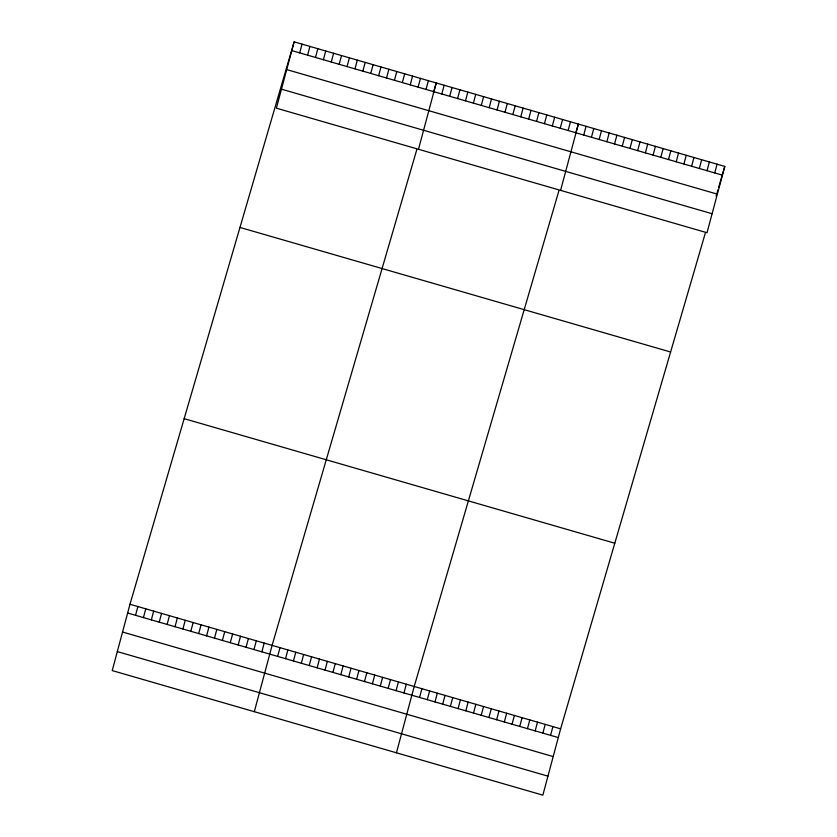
<?xml version="1.0" encoding="UTF-8"?>
<svg xmlns="http://www.w3.org/2000/svg" width="837" height="837" viewBox="0 0 837 837"><rect width="100%" height="100%" fill="white"/><g stroke="black" fill="none" stroke-linecap="round" stroke-linejoin="round"><path stroke-width="1.26" d="M294.143 41.85L276.377 108.172L707.014 232.728L724.779 166.417L294.143 41.85L129.986 604.272L112.221 670.583L542.857 795.15L560.623 728.828L705.277 233.23M135.542 615.3L137.885 606.553M143.43 617.58L145.774 608.834M299.698 52.877L302.042 44.131M151.33 619.872L153.673 611.115M307.597 55.169L309.941 46.422M159.229 622.153L161.572 613.406M315.486 57.45L317.83 48.703M167.118 624.433L169.461 615.687M323.385 59.73L325.729 50.984M175.017 626.714L177.36 617.968M331.274 62.011L333.618 53.265M182.905 629.005L185.249 620.259M339.173 64.303L341.517 55.556M190.805 631.286L193.148 622.54M347.073 66.583L349.416 57.837M198.704 633.567L201.047 624.821M354.961 68.864L357.305 60.118M206.593 635.848L208.936 627.101M362.86 71.145L365.204 62.398M214.492 638.139L216.835 629.393M370.749 73.436L373.093 64.69M222.38 640.42L224.724 631.673M378.648 75.717L380.992 66.97M230.28 642.701L232.623 633.954M386.548 77.998L388.891 69.251M238.179 644.982L240.522 636.235M394.436 80.289L396.78 71.532M246.068 647.273L248.411 638.526M402.335 82.57L404.679 73.823M253.967 649.554L256.31 640.807M410.224 84.851L412.568 76.104M261.855 651.835L264.199 643.088M418.123 87.132L420.467 78.385M254.333 711.691L272.098 645.369L416.753 149.771M426.023 89.423L428.366 80.676M277.654 656.407L279.997 647.66M418.49 149.279L436.255 82.957L433.367 92.855M285.543 658.688L287.886 649.941M441.81 93.985L444.154 85.238M293.442 660.968L295.785 652.222M449.699 96.265L452.043 87.519M301.33 663.26L303.674 654.513M457.598 98.557L459.942 89.81M309.23 665.541L311.573 656.794M465.498 100.838L467.841 92.091M317.129 667.821L319.472 659.075M473.386 103.118L475.73 94.372M325.018 670.102L327.361 661.356M481.285 105.399L483.629 96.653M332.917 672.393L335.26 663.647M489.174 107.691L491.518 98.944M340.805 674.674L343.149 665.928M497.073 109.971L499.417 101.225M348.705 676.955L351.048 668.208M504.973 112.252L507.316 103.506M356.604 679.236L358.947 670.489M512.861 114.543L515.205 105.786M364.493 681.527L366.836 672.781M520.76 116.824L523.104 108.078M372.392 683.808L374.735 675.061M528.649 119.105L530.993 110.358M380.28 686.089L382.624 677.342M536.548 121.386L538.892 112.639M388.18 688.38L390.523 679.623M544.437 123.677L546.791 114.931M396.079 690.661L398.422 681.914M552.336 125.958L554.68 117.211M403.968 692.942L406.311 684.195M560.235 128.239L562.579 119.492M396.435 752.798L414.21 686.476L558.865 190.878M568.124 130.52L570.468 121.773M419.567 697.451L421.911 688.705M560.591 190.376L578.367 124.064L575.479 133.962M427.278 699.68L429.622 690.933M583.724 135.039L586.067 126.293M434.978 701.919L437.322 693.162M591.435 137.268L593.778 128.521M442.689 704.147L445.033 695.39M599.135 139.497L601.489 130.75M450.39 706.376L452.733 697.629M606.846 141.725L609.19 132.978M458.101 708.604L460.444 699.858M614.557 143.954L616.9 135.207M465.801 710.833L468.155 702.086M622.257 146.182L624.601 137.435M473.512 713.061L475.855 704.315M629.968 148.411L632.312 139.664M481.223 715.29L483.566 706.543M637.668 150.639L640.012 141.892M488.923 717.518L491.267 708.772M645.379 152.868L647.723 144.121M496.634 719.747L498.978 711M653.08 155.096L655.423 146.349M504.334 721.975L506.678 713.229M660.791 157.325L663.134 148.578M512.045 724.204L514.389 715.457M668.491 159.553L670.835 150.806M519.746 726.432L522.089 717.686M676.202 161.782L678.545 153.035M527.456 728.661L529.8 719.914M683.902 164.01L686.246 155.263M535.157 730.889L537.5 722.143M691.613 166.239L693.957 157.492M542.868 733.118L545.211 724.371M699.324 168.467L701.668 159.721M550.568 735.346L552.912 726.6M707.024 170.696L709.368 161.949M714.735 172.935L717.079 164.178M716.116 196.109L717.916 189.915M718.638 187.446L724.779 166.417M291.799 50.597L722.436 175.163M286.714 69.597L717.351 194.153M281.473 89.172L712.099 213.728M239.978 227.444L670.604 352.011M184.161 418.667L614.797 543.234M129.986 604.272L560.623 728.828M127.642 613.019L558.279 737.575M122.558 632.019L553.184 756.575M117.306 651.594L547.942 776.15"/></g></svg>
